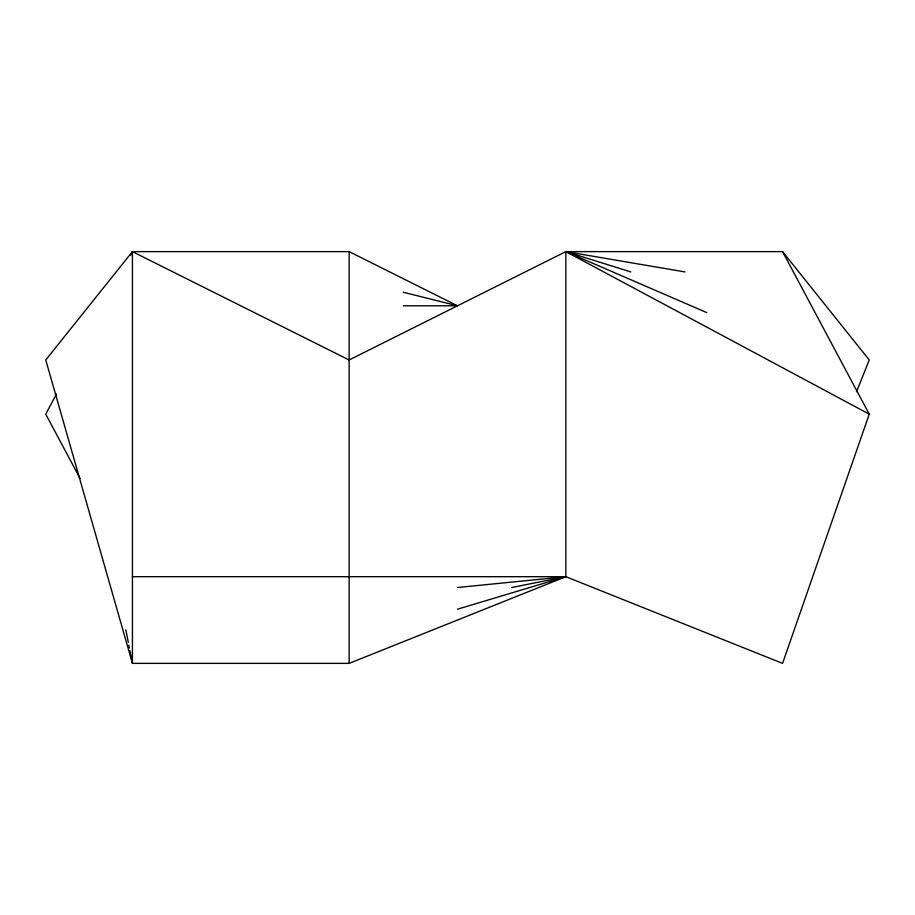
<?xml version="1.0" encoding="UTF-8"?>
<svg xmlns="http://www.w3.org/2000/svg" width="915" height="915" viewBox="0 0 915 915"><rect width="100%" height="100%" fill="white"/><g stroke="black" fill="none" stroke-linecap="round" stroke-linejoin="round"><path stroke-width="1.37" d="M685.049 271.938L565.859 251.625L565.859 576.69L349.141 663.375L132.435 663.375L45.75 359.984L132.435 251.625L349.141 359.984L565.859 251.625L782.565 251.625L869.25 414.163L782.565 663.375L565.859 576.69L132.435 576.69M856.566 391.689L869.25 359.984L782.565 251.625M56.501 393.999L45.75 414.163L80.017 478.419M130.422 255.399L132.435 251.625L349.141 251.625L457.5 305.804L403.321 305.804M457.5 609.196L565.859 576.69L457.5 587.521M511.679 587.521L565.859 576.69M403.321 292.262L457.5 305.804M869.25 414.163L565.859 251.625L630.87 271.938M565.859 251.625L706.712 312.575M125.824 629.772L128.306 642.364M128.855 645.167L129.404 647.969M129.953 650.771L132.435 663.375L132.435 251.625M349.141 251.625L349.141 663.375"/></g></svg>
